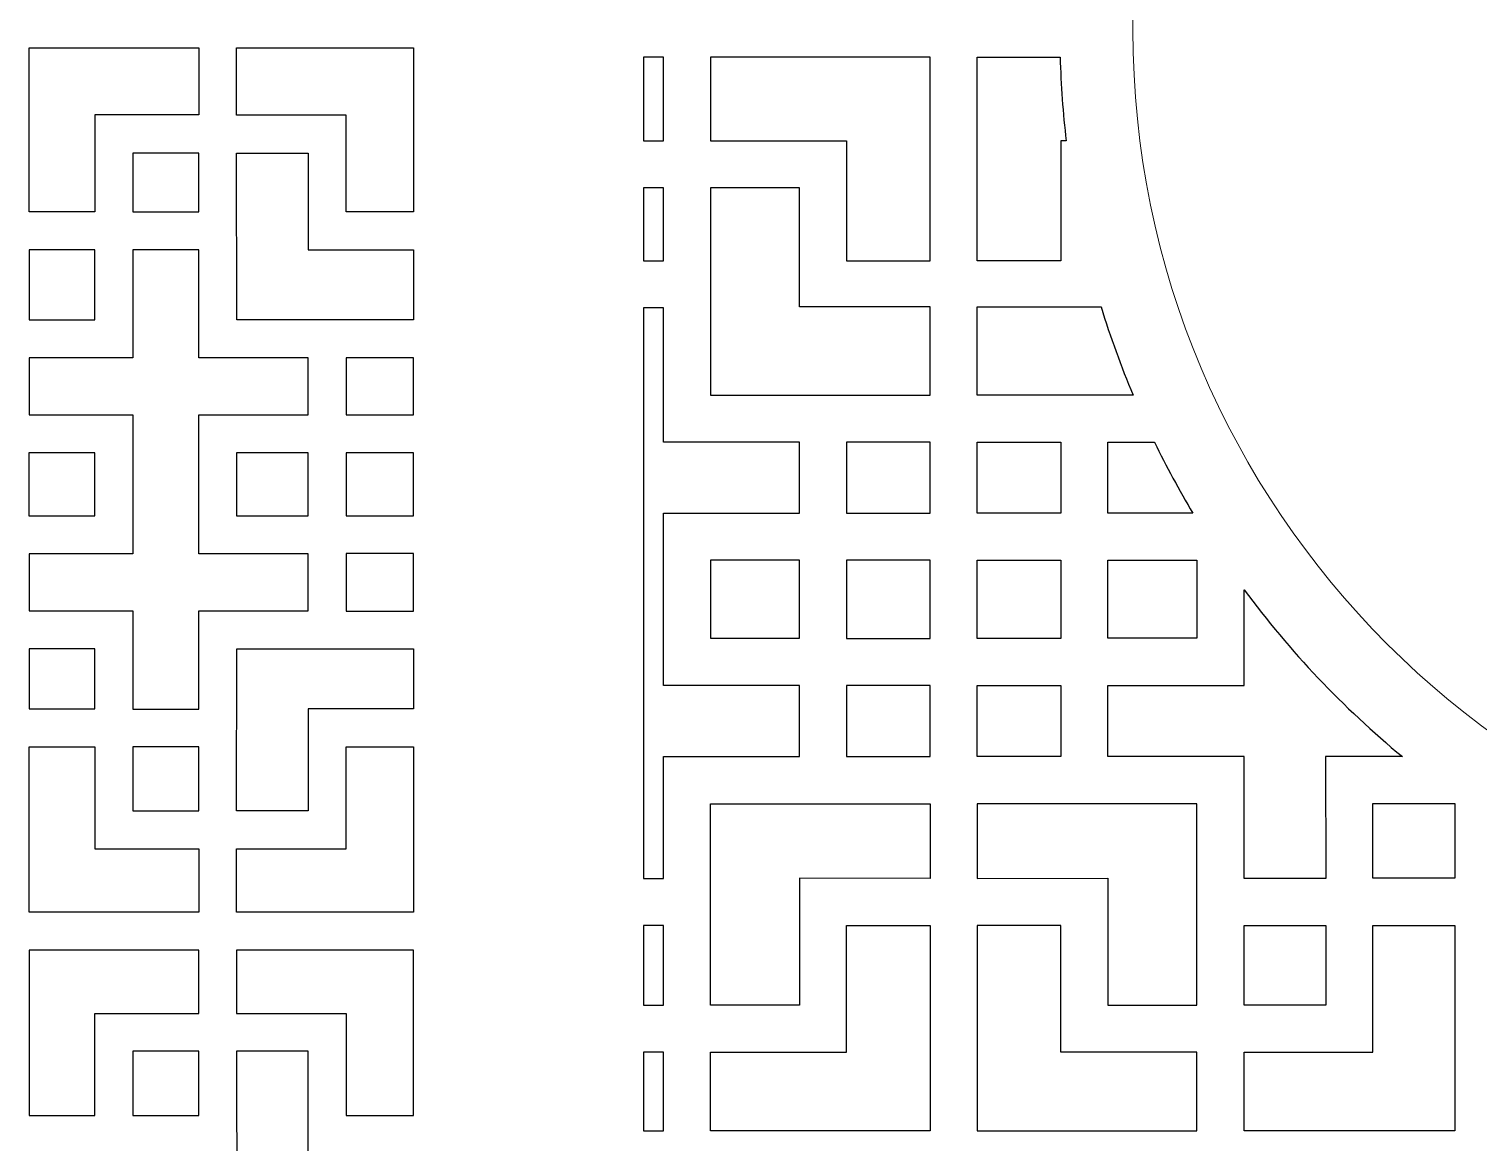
# Model space of a CAD drawing. Header units: centimetres. Extents: x -149 to 149, y -171 to 171.
# Drawn here: x -8.9 to 59.9, y -52.8 to 0 of the extents above; entities that cross this region are included whole.
import ezdxf

# ---------------------------------------------------------------- set-up
doc = ezdxf.new("R2010")
doc.units = ezdxf.units.CM
doc.header["$MEASUREMENT"] = 0
doc.layers.add('layer 1', color=7, linetype='Continuous')

msp = doc.modelspace()

# ---------------------------------------------------------------- linework, layer by layer
at = {"layer": 'layer 1', "color": 142}
for points in [[(-4.0126, -8.64492), (-0.8801, -8.64492), (-0.8801, -5.85492), (-4.0126, -5.85492), (-4.0126, -8.64492)], [(-8.9426, -13.77991), (-5.8126, -13.77991), (-5.8126, -10.44741), (-8.9426, -10.44741), (-8.9426, -13.77991)], [(6.1249, -18.29492), (9.3249, -18.29492), (9.3249, -15.57992), (6.1249, -15.57992), (6.1249, -18.29492)], [(-8.9451, -23.08991), (-5.8126, -23.08991), (-5.8126, -20.09241), (-8.9451, -20.09241), (-8.9451, -23.08991)], [(0.9224, -23.0849), (4.3299, -23.0849), (4.3299, -20.09492), (0.9224, -20.09492), (0.9224, -23.0849)], [(6.1249, -23.0899), (9.3249, -23.0899), (9.3249, -20.09492), (6.1249, -20.09492), (6.1249, -23.0899)], [(6.12651, -27.61214), (9.32439, -27.61214), (9.32439, -24.88578), (6.12651, -24.88578), (6.12651, -27.61214)], [(-8.9426, -32.26492), (-5.8126, -32.26492), (-5.8126, -29.40742), (-8.9426, -29.40742), (-8.9426, -32.26492)], [(-4.0126, -37.11242), (-0.8801, -37.11242), (-0.8801, -34.06492), (-4.0126, -34.06492), (-4.0126, -37.11242)], [(-4.0126, -51.57916), (-0.8801, -51.57916), (-0.8801, -48.53166), (-4.0126, -48.53166), (-4.0126, -51.57916)]]:
    msp.add_lwpolyline(points, close=True, dxfattribs=at)
at = {"layer": 'layer 1', "color": 250, "lineweight": 9}
msp.add_ellipse((84.76632, -0.01514), major_axis=(0, 41.24595), ratio=0.99999976, dxfattribs=at)
at = {"layer": 'layer 1', "color": 142}
for points, knots in [([(-5.8126, -4.02934), (-5.8126, -4.02934), (-0.8801, -4.02934), (-0.8801, -4.02934), (-0.8801, -4.02934), (-0.8801, -4.02934), (-0.8801, -0.85492), (-0.8801, -0.85492), (-0.8801, -0.85492), (-0.8801, -0.85492), (-8.9376, -0.85492), (-8.9376, -0.85492), (-8.9376, -0.85492), (-8.9376, -0.85492), (-8.9376, -8.64492), (-8.9376, -8.64492), (-8.9376, -8.64492), (-8.9376, -8.64492), (-5.8126, -8.64492), (-5.8126, -8.64492), (-5.8126, -8.64492), (-5.8126, -8.64492), (-5.8126, -4.02934), (-5.8126, -4.02934)], [0, 0, 0, 0, 0.14285714, 0.14285714, 0.14285714, 0.14285714, 0.28571429, 0.28571429, 0.28571429, 0.28571429, 0.42857143, 0.42857143, 0.42857143, 0.42857143, 0.57142857, 0.57142857, 0.57142857, 0.57142857, 0.71428571, 0.71428571, 0.71428571, 0.71428571, 1, 1, 1, 1]), ([(6.12741, -4.05492), (6.12741, -4.05492), (6.1274, -8.64492), (6.1274, -8.64492), (6.1274, -8.64492), (6.1274, -8.64492), (9.3249, -8.64492), (9.3249, -8.64492), (9.3249, -8.64492), (9.3249, -8.64492), (9.3249, -0.85492), (9.3249, -0.85492), (9.3249, -0.85492), (9.3249, -0.85492), (0.9199, -0.85492), (0.9199, -0.85492), (0.9199, -0.85492), (0.9199, -0.85492), (0.9199, -4.05492), (0.9199, -4.05492), (0.9199, -4.05492), (0.9199, -4.05492), (6.12741, -4.05492), (6.12741, -4.05492)], [0, 0, 0, 0, 0.14285714, 0.14285714, 0.14285714, 0.14285714, 0.28571429, 0.28571429, 0.28571429, 0.28571429, 0.42857143, 0.42857143, 0.42857143, 0.42857143, 0.57142857, 0.57142857, 0.57142857, 0.57142857, 0.71428571, 0.71428571, 0.71428571, 0.71428571, 1, 1, 1, 1]), ([(20.25454, -1.29068), (20.25454, -1.29068), (21.20626, -1.29072), (21.20626, -1.29072), (21.20626, -1.29072), (21.20626, -1.29072), (21.20626, -5.26623), (21.20626, -5.26623), (21.20626, -5.26623), (21.20626, -5.26623), (20.25454, -5.26623), (20.25454, -5.26623), (20.25454, -5.26623), (20.25454, -5.26623), (20.25454, -1.29068), (20.25454, -1.29068)], [0, 0, 0, 0, 0.2, 0.2, 0.2, 0.2, 0.4, 0.4, 0.4, 0.4, 0.6, 0.6, 0.6, 0.6, 1, 1, 1, 1]), ([(33.88442, -1.29072), (33.88442, -1.29072), (33.88442, -10.96861), (33.88442, -10.96861), (33.88442, -10.96861), (33.88442, -10.96861), (29.91201, -10.96861), (29.91201, -10.96861), (29.91201, -10.96861), (29.91201, -10.96861), (29.91201, -5.26623), (29.91201, -5.26623), (29.91201, -5.26623), (29.91201, -5.26623), (23.44248, -5.26623), (23.44248, -5.26623), (23.44248, -5.26623), (23.44248, -5.26623), (23.44248, -1.29072), (23.44248, -1.29072), (23.44248, -1.29072), (23.44248, -1.29072), (33.88442, -1.29072), (33.88442, -1.29072)], [0, 0, 0, 0, 0.14285714, 0.14285714, 0.14285714, 0.14285714, 0.28571429, 0.28571429, 0.28571429, 0.28571429, 0.42857143, 0.42857143, 0.42857143, 0.42857143, 0.57142857, 0.57142857, 0.57142857, 0.57142857, 0.71428571, 0.71428571, 0.71428571, 0.71428571, 1, 1, 1, 1]), ([(40.05967, -1.29073), (40.05967, -1.29073), (36.1201, -1.29072), (36.1201, -1.29072), (36.1201, -1.29072), (36.1201, -1.29072), (36.1201, -10.96861), (36.1201, -10.96861), (36.1201, -10.96861), (36.1201, -10.96861), (40.0925, -10.96861), (40.0925, -10.96861), (40.0925, -10.96861), (40.0925, -10.96861), (40.0925, -5.26623), (40.0925, -5.26623), (40.0925, -5.26623), (40.0925, -5.26623), (40.34697, -5.26626), (40.34697, -5.26626), (40.34697, -5.26626), (40.19384, -3.9575), (40.09725, -2.63146), (40.05967, -1.29073)], [0, 0, 0, 0, 0.14285714, 0.14285714, 0.14285714, 0.14285714, 0.28571429, 0.28571429, 0.28571429, 0.28571429, 0.42857143, 0.42857143, 0.42857143, 0.42857143, 0.57142857, 0.57142857, 0.57142857, 0.57142857, 0.71428571, 0.71428571, 0.71428571, 0.71428571, 1, 1, 1, 1]), ([(0.93851, -13.77998), (0.93851, -13.77998), (9.3249, -13.77991), (9.3249, -13.77991), (9.3249, -13.77991), (9.3249, -13.77991), (9.3249, -10.44491), (9.3249, -10.44491), (9.3249, -10.44491), (9.3249, -10.44491), (4.3249, -10.44537), (4.3249, -10.44537), (4.3249, -10.44537), (4.3249, -10.44537), (4.3249, -5.85492), (4.3249, -5.85492), (4.3249, -5.85492), (4.3249, -5.85492), (0.9224, -5.85492), (0.9224, -5.85492), (0.9224, -5.85492), (0.9224, -5.85492), (0.93851, -13.77998), (0.93851, -13.77998)], [0, 0, 0, 0, 0.14285714, 0.14285714, 0.14285714, 0.14285714, 0.28571429, 0.28571429, 0.28571429, 0.28571429, 0.42857143, 0.42857143, 0.42857143, 0.42857143, 0.57142857, 0.57142857, 0.57142857, 0.57142857, 0.71428571, 0.71428571, 0.71428571, 0.71428571, 1, 1, 1, 1]), ([(20.25454, -7.50252), (20.25454, -7.50252), (21.20626, -7.50246), (21.20626, -7.50246), (21.20626, -7.50246), (21.20626, -7.50246), (21.20626, -10.96861), (21.20626, -10.96861), (21.20626, -10.96861), (21.20626, -10.96861), (20.25454, -10.96861), (20.25454, -10.96861), (20.25454, -10.96861), (20.25454, -10.96861), (20.25454, -7.50252), (20.25454, -7.50252)], [0, 0, 0, 0, 0.2, 0.2, 0.2, 0.2, 0.4, 0.4, 0.4, 0.4, 0.6, 0.6, 0.6, 0.6, 1, 1, 1, 1]), ([(23.44559, -17.34805), (23.44559, -17.34805), (23.44559, -7.50246), (23.44559, -7.50246), (23.44559, -7.50246), (23.44559, -7.50246), (27.67458, -7.50246), (27.67458, -7.50246), (27.67458, -7.50246), (27.67458, -7.50246), (27.67268, -13.16291), (27.67268, -13.16291), (27.67268, -13.16291), (27.67268, -13.16291), (33.88442, -13.16291), (33.88442, -13.16291), (33.88442, -13.16291), (33.88442, -13.16291), (33.88442, -17.34805), (33.88442, -17.34805), (33.88442, -17.34805), (33.88442, -17.34805), (23.44559, -17.34805), (23.44559, -17.34805)], [0, 0, 0, 0, 0.14285714, 0.14285714, 0.14285714, 0.14285714, 0.28571429, 0.28571429, 0.28571429, 0.28571429, 0.42857143, 0.42857143, 0.42857143, 0.42857143, 0.57142857, 0.57142857, 0.57142857, 0.57142857, 0.71428571, 0.71428571, 0.71428571, 0.71428571, 1, 1, 1, 1]), ([(-0.88011, -18.29492), (-0.88011, -18.29492), (-0.8801, -24.8899), (-0.8801, -24.8899), (-0.8801, -24.8899), (-0.8801, -24.8899), (4.3249, -24.88991), (4.3249, -24.88991), (4.3249, -24.88991), (4.3249, -24.88991), (4.3249, -27.60991), (4.3249, -27.60991), (4.3249, -27.60991), (4.3249, -27.60991), (-0.8801, -27.60991), (-0.8801, -27.60991), (-0.8801, -27.60991), (-0.8801, -27.60991), (-0.8801, -32.26992), (-0.8801, -32.26992), (-0.8801, -32.26992), (-0.8801, -32.26992), (-4.0076, -32.26992), (-4.0076, -32.26992), (-4.0076, -32.26992), (-4.0076, -32.26992), (-4.0076, -27.60743), (-4.0076, -27.60743), (-4.0076, -27.60743), (-4.0076, -27.60743), (-8.9426, -27.60991), (-8.9426, -27.60991), (-8.9426, -27.60991), (-8.9426, -27.60991), (-8.9426, -24.88991), (-8.9426, -24.88991), (-8.9426, -24.88991), (-8.9426, -24.88991), (-4.0076, -24.88991), (-4.0076, -24.88991), (-4.0076, -24.88991), (-4.0076, -24.88991), (-4.0076, -18.29493), (-4.0076, -18.29493), (-4.0076, -18.29493), (-4.0076, -18.29493), (-8.9426, -18.29492), (-8.9426, -18.29492), (-8.9426, -18.29492), (-8.9426, -18.29492), (-8.9426, -15.58241), (-8.9426, -15.58241), (-8.9426, -15.58241), (-8.9426, -15.58241), (-4.0076, -15.58242), (-4.0076, -15.58242), (-4.0076, -15.58242), (-4.0076, -15.58242), (-4.0076, -10.44491), (-4.0076, -10.44491), (-4.0076, -10.44491), (-4.0076, -10.44491), (-0.8801, -10.44491), (-0.8801, -10.44491), (-0.8801, -10.44491), (-0.8801, -10.44491), (-0.8801, -15.58241), (-0.8801, -15.58241), (-0.8801, -15.58241), (-0.8801, -15.58241), (4.3249, -15.58241), (4.3249, -15.58241), (4.3249, -15.58241), (4.3249, -15.58241), (4.3249, -18.29492), (4.3249, -18.29492), (4.3249, -18.29492), (4.3249, -18.29492), (-0.88011, -18.29492), (-0.88011, -18.29492)], [0, 0, 0, 0, 0.04761905, 0.04761905, 0.04761905, 0.04761905, 0.0952381, 0.0952381, 0.0952381, 0.0952381, 0.14285714, 0.14285714, 0.14285714, 0.14285714, 0.19047619, 0.19047619, 0.19047619, 0.19047619, 0.23809524, 0.23809524, 0.23809524, 0.23809524, 0.28571429, 0.28571429, 0.28571429, 0.28571429, 0.33333333, 0.33333333, 0.33333333, 0.33333333, 0.38095238, 0.38095238, 0.38095238, 0.38095238, 0.42857143, 0.42857143, 0.42857143, 0.42857143, 0.47619048, 0.47619048, 0.47619048, 0.47619048, 0.52380952, 0.52380952, 0.52380952, 0.52380952, 0.57142857, 0.57142857, 0.57142857, 0.57142857, 0.61904762, 0.61904762, 0.61904762, 0.61904762, 0.66666667, 0.66666667, 0.66666667, 0.66666667, 0.71428571, 0.71428571, 0.71428571, 0.71428571, 0.76190476, 0.76190476, 0.76190476, 0.76190476, 0.80952381, 0.80952381, 0.80952381, 0.80952381, 0.85714286, 0.85714286, 0.85714286, 0.85714286, 0.9047619, 0.9047619, 0.9047619, 0.9047619, 1, 1, 1, 1]), ([(20.25454, -13.20482), (20.25454, -13.20482), (21.20626, -13.20482), (21.20626, -13.20482), (21.20626, -13.20482), (21.20626, -13.20482), (21.20626, -19.58739), (21.20626, -19.58739), (21.20626, -19.58739), (21.20626, -19.58739), (27.67268, -19.58739), (27.67268, -19.58739), (27.67268, -19.58739), (27.67268, -19.58739), (27.67268, -22.95727), (27.67268, -22.95727), (27.67268, -22.95727), (27.67268, -22.95727), (21.20626, -22.95725), (21.20626, -22.95725), (21.20626, -22.95725), (21.20626, -22.95725), (21.20626, -31.15055), (21.20626, -31.15055), (21.20626, -31.15055), (21.20626, -31.15055), (27.67268, -31.15054), (27.67268, -31.15054), (27.67268, -31.15054), (27.67268, -31.15054), (27.67268, -34.52972), (27.67268, -34.52972), (27.67268, -34.52972), (27.67268, -34.52972), (21.20626, -34.52663), (21.20626, -34.52663), (21.20626, -34.52663), (21.20626, -34.52663), (21.20626, -40.31908), (21.20626, -40.31908), (21.20626, -40.31908), (21.20626, -40.31908), (20.25454, -40.31908), (20.25454, -40.31908), (20.25454, -40.31908), (20.25454, -40.31908), (20.25454, -13.20482), (20.25454, -13.20482)], [0, 0, 0, 0, 0.07692308, 0.07692308, 0.07692308, 0.07692308, 0.15384615, 0.15384615, 0.15384615, 0.15384615, 0.23076923, 0.23076923, 0.23076923, 0.23076923, 0.30769231, 0.30769231, 0.30769231, 0.30769231, 0.38461538, 0.38461538, 0.38461538, 0.38461538, 0.46153846, 0.46153846, 0.46153846, 0.46153846, 0.53846154, 0.53846154, 0.53846154, 0.53846154, 0.61538462, 0.61538462, 0.61538462, 0.61538462, 0.69230769, 0.69230769, 0.69230769, 0.69230769, 0.76923077, 0.76923077, 0.76923077, 0.76923077, 0.84615385, 0.84615385, 0.84615385, 0.84615385, 1, 1, 1, 1]), ([(42.00641, -13.16292), (42.00641, -13.16292), (36.1201, -13.16291), (36.1201, -13.16291), (36.1201, -13.16291), (36.1201, -13.16291), (36.1201, -17.34805), (36.1201, -17.34805), (36.1201, -17.34805), (36.1201, -17.34805), (43.52582, -17.34805), (43.52582, -17.34805), (43.52582, -17.34805), (42.95251, -15.98599), (42.44471, -14.58963), (42.00641, -13.16292)], [0, 0, 0, 0, 0.2, 0.2, 0.2, 0.2, 0.4, 0.4, 0.4, 0.4, 0.6, 0.6, 0.6, 0.6, 1, 1, 1, 1]), ([(29.9089, -19.58429), (29.9089, -19.58429), (33.88442, -19.58429), (33.88442, -19.58429), (33.88442, -19.58429), (33.88442, -19.58429), (33.88442, -22.95727), (33.88442, -22.95727), (33.88442, -22.95727), (33.88442, -22.95727), (29.9089, -22.95727), (29.9089, -22.95727), (29.9089, -22.95727), (29.9089, -22.95727), (29.9089, -19.58429), (29.9089, -19.58429)], [0, 0, 0, 0, 0.2, 0.2, 0.2, 0.2, 0.4, 0.4, 0.4, 0.4, 0.6, 0.6, 0.6, 0.6, 1, 1, 1, 1]), ([(40.09561, -19.58429), (40.09561, -19.58429), (36.1201, -19.58429), (36.1201, -19.58429), (36.1201, -19.58429), (36.1201, -19.58429), (36.1201, -22.95727), (36.1201, -22.95727), (36.1201, -22.95727), (36.1201, -22.95727), (40.09561, -22.95727), (40.09561, -22.95727), (40.09561, -22.95727), (40.09561, -22.95727), (40.09561, -19.58429), (40.09561, -19.58429)], [0, 0, 0, 0, 0.2, 0.2, 0.2, 0.2, 0.4, 0.4, 0.4, 0.4, 0.6, 0.6, 0.6, 0.6, 1, 1, 1, 1]), ([(44.54213, -19.58741), (44.54213, -19.58741), (42.33183, -19.58739), (42.33183, -19.58739), (42.33183, -19.58739), (42.33183, -19.58739), (42.33183, -22.95727), (42.33183, -22.95727), (42.33183, -22.95727), (42.33183, -22.95727), (46.36853, -22.95728), (46.36853, -22.95728), (46.36853, -22.95728), (45.71345, -21.86344), (45.10377, -20.73927), (44.54213, -19.58741)], [0, 0, 0, 0, 0.2, 0.2, 0.2, 0.2, 0.4, 0.4, 0.4, 0.4, 0.6, 0.6, 0.6, 0.6, 1, 1, 1, 1]), ([(23.44559, -25.19349), (23.44559, -25.19349), (27.67889, -25.19349), (27.67889, -25.19349), (27.67889, -25.19349), (27.67889, -25.19349), (27.67889, -28.9081), (27.67889, -28.9081), (27.67889, -28.9081), (27.67889, -28.9081), (23.44559, -28.9081), (23.44559, -28.9081), (23.44559, -28.9081), (23.44559, -28.9081), (23.44559, -25.19349), (23.44559, -25.19349)], [0, 0, 0, 0, 0.2, 0.2, 0.2, 0.2, 0.4, 0.4, 0.4, 0.4, 0.6, 0.6, 0.6, 0.6, 1, 1, 1, 1]), ([(29.9089, -25.19349), (29.9089, -25.19349), (33.88442, -25.19349), (33.88442, -25.19349), (33.88442, -25.19349), (33.88442, -25.19349), (33.88442, -28.91431), (33.88442, -28.91431), (33.88442, -28.91431), (33.88442, -28.91431), (29.9089, -28.91431), (29.9089, -28.91431), (29.9089, -28.91431), (29.9089, -28.91431), (29.9089, -25.19349), (29.9089, -25.19349)], [0, 0, 0, 0, 0.2, 0.2, 0.2, 0.2, 0.4, 0.4, 0.4, 0.4, 0.6, 0.6, 0.6, 0.6, 1, 1, 1, 1]), ([(40.09561, -25.19349), (40.09561, -25.19349), (36.1201, -25.19349), (36.1201, -25.19349), (36.1201, -25.19349), (36.1201, -25.19349), (36.1201, -28.91431), (36.1201, -28.91431), (36.1201, -28.91431), (36.1201, -28.91431), (40.09561, -28.91431), (40.09561, -28.91431), (40.09561, -28.91431), (40.09561, -28.91431), (40.09561, -25.19349), (40.09561, -25.19349)], [0, 0, 0, 0, 0.2, 0.2, 0.2, 0.2, 0.4, 0.4, 0.4, 0.4, 0.6, 0.6, 0.6, 0.6, 1, 1, 1, 1]), ([(46.55892, -25.19349), (46.55892, -25.19349), (42.32562, -25.19349), (42.32562, -25.19349), (42.32562, -25.19349), (42.32562, -25.19349), (42.32562, -28.9081), (42.32562, -28.9081), (42.32562, -28.9081), (42.32562, -28.9081), (46.55892, -28.9081), (46.55892, -28.9081), (46.55892, -28.9081), (46.55892, -28.9081), (46.55892, -25.19349), (46.55892, -25.19349)], [0, 0, 0, 0, 0.2, 0.2, 0.2, 0.2, 0.4, 0.4, 0.4, 0.4, 0.6, 0.6, 0.6, 0.6, 1, 1, 1, 1]), ([(48.79822, -26.59802), (48.79822, -26.59802), (48.79825, -31.15055), (48.79825, -31.15055), (48.79825, -31.15055), (48.79825, -31.15055), (42.33183, -31.15054), (42.33183, -31.15054), (42.33183, -31.15054), (42.33183, -31.15054), (42.33183, -34.52972), (42.33183, -34.52972), (42.33183, -34.52972), (42.33183, -34.52972), (48.79825, -34.52663), (48.79825, -34.52663), (48.79825, -34.52663), (48.79825, -34.52663), (48.79825, -40.31908), (48.79825, -40.31908), (48.79825, -40.31908), (48.79825, -40.31908), (52.6837, -40.31908), (52.6837, -40.31908), (52.6837, -40.31908), (52.6837, -40.31908), (52.6682, -34.52972), (52.6682, -34.52972), (52.6682, -34.52972), (52.6682, -34.52972), (56.32433, -34.52971), (56.32433, -34.52971), (56.32433, -34.52971), (53.50512, -32.2037), (50.97563, -29.53899), (48.79822, -26.59802)], [0, 0, 0, 0, 0.1, 0.1, 0.1, 0.1, 0.2, 0.2, 0.2, 0.2, 0.3, 0.3, 0.3, 0.3, 0.4, 0.4, 0.4, 0.4, 0.5, 0.5, 0.5, 0.5, 0.6, 0.6, 0.6, 0.6, 0.7, 0.7, 0.7, 0.7, 0.8, 0.8, 0.8, 0.8, 1, 1, 1, 1]), ([(4.3249, -32.26492), (4.3249, -32.26492), (9.3249, -32.26614), (9.3249, -32.26614), (9.3249, -32.26614), (9.3249, -32.26614), (9.3249, -29.40992), (9.3249, -29.40992), (9.3249, -29.40992), (9.3249, -29.40992), (0.9278, -29.40992), (0.9278, -29.40992), (0.9278, -29.40992), (0.9278, -29.40992), (0.9224, -37.11242), (0.9224, -37.11242), (0.9224, -37.11242), (0.9224, -37.11242), (4.3249, -37.11242), (4.3249, -37.11242), (4.3249, -37.11242), (4.3249, -37.11242), (4.3249, -32.26492), (4.3249, -32.26492)], [0, 0, 0, 0, 0.14285714, 0.14285714, 0.14285714, 0.14285714, 0.28571429, 0.28571429, 0.28571429, 0.28571429, 0.42857143, 0.42857143, 0.42857143, 0.42857143, 0.57142857, 0.57142857, 0.57142857, 0.57142857, 0.71428571, 0.71428571, 0.71428571, 0.71428571, 1, 1, 1, 1]), ([(29.9089, -31.14744), (29.9089, -31.14744), (33.88442, -31.14744), (33.88442, -31.14744), (33.88442, -31.14744), (33.88442, -31.14744), (33.88442, -34.52972), (33.88442, -34.52972), (33.88442, -34.52972), (33.88442, -34.52972), (29.9089, -34.52972), (29.9089, -34.52972), (29.9089, -34.52972), (29.9089, -34.52972), (29.9089, -31.14744), (29.9089, -31.14744)], [0, 0, 0, 0, 0.2, 0.2, 0.2, 0.2, 0.4, 0.4, 0.4, 0.4, 0.6, 0.6, 0.6, 0.6, 1, 1, 1, 1]), ([(40.09561, -31.14744), (40.09561, -31.14744), (36.1201, -31.14744), (36.1201, -31.14744), (36.1201, -31.14744), (36.1201, -31.14744), (36.1201, -34.52972), (36.1201, -34.52972), (36.1201, -34.52972), (36.1201, -34.52972), (40.09561, -34.52972), (40.09561, -34.52972), (40.09561, -34.52972), (40.09561, -34.52972), (40.09561, -31.14744), (40.09561, -31.14744)], [0, 0, 0, 0, 0.2, 0.2, 0.2, 0.2, 0.4, 0.4, 0.4, 0.4, 0.6, 0.6, 0.6, 0.6, 1, 1, 1, 1]), ([(-5.8126, -38.91242), (-5.8126, -38.91242), (-5.8126, -34.06742), (-5.8126, -34.06742), (-5.8126, -34.06742), (-5.8126, -34.06742), (-8.9426, -34.06742), (-8.9426, -34.06742), (-8.9426, -34.06742), (-8.9426, -34.06742), (-8.9426, -41.92242), (-8.9426, -41.92242), (-8.9426, -41.92242), (-8.9426, -41.92242), (-0.8801, -41.92242), (-0.8801, -41.92242), (-0.8801, -41.92242), (-0.8801, -41.92242), (-0.8801, -38.91242), (-0.8801, -38.91242), (-0.8801, -38.91242), (-0.8801, -38.91242), (-5.8126, -38.91242), (-5.8126, -38.91242)], [0, 0, 0, 0, 0.14285714, 0.14285714, 0.14285714, 0.14285714, 0.28571429, 0.28571429, 0.28571429, 0.28571429, 0.42857143, 0.42857143, 0.42857143, 0.42857143, 0.57142857, 0.57142857, 0.57142857, 0.57142857, 0.71428571, 0.71428571, 0.71428571, 0.71428571, 1, 1, 1, 1]), ([(9.3249, -34.06742), (9.3249, -34.06742), (6.1249, -34.06742), (6.1249, -34.06742), (6.1249, -34.06742), (6.1249, -34.06742), (6.12739, -38.91242), (6.12739, -38.91242), (6.12739, -38.91242), (6.12739, -38.91242), (0.9224, -38.91242), (0.9224, -38.91242), (0.9224, -38.91242), (0.9224, -38.91242), (0.9224, -41.92242), (0.9224, -41.92242), (0.9224, -41.92242), (0.9224, -41.92242), (9.3249, -41.92242), (9.3249, -41.92242), (9.3249, -41.92242), (9.3249, -41.92242), (9.3249, -34.06742), (9.3249, -34.06742)], [0, 0, 0, 0, 0.14285714, 0.14285714, 0.14285714, 0.14285714, 0.28571429, 0.28571429, 0.28571429, 0.28571429, 0.42857143, 0.42857143, 0.42857143, 0.42857143, 0.57142857, 0.57142857, 0.57142857, 0.57142857, 0.71428571, 0.71428571, 0.71428571, 0.71428571, 1, 1, 1, 1]), ([(27.67268, -40.31286), (27.67268, -40.31286), (33.88442, -40.31908), (33.88442, -40.31908), (33.88442, -40.31908), (33.88442, -40.31908), (33.88442, -36.76596), (33.88442, -36.76596), (33.88442, -36.76596), (33.88442, -36.76596), (23.44559, -36.76596), (23.44559, -36.76596), (23.44559, -36.76596), (23.44559, -36.76596), (23.44559, -46.33514), (23.44559, -46.33514), (23.44559, -46.33514), (23.44559, -46.33514), (27.67268, -46.33514), (27.67268, -46.33514), (27.67268, -46.33514), (27.67268, -46.33514), (27.67268, -40.31286), (27.67268, -40.31286)], [0, 0, 0, 0, 0.14285714, 0.14285714, 0.14285714, 0.14285714, 0.28571429, 0.28571429, 0.28571429, 0.28571429, 0.42857143, 0.42857143, 0.42857143, 0.42857143, 0.57142857, 0.57142857, 0.57142857, 0.57142857, 0.71428571, 0.71428571, 0.71428571, 0.71428571, 1, 1, 1, 1]), ([(42.33183, -40.31286), (42.33183, -40.31286), (36.1201, -40.31908), (36.1201, -40.31908), (36.1201, -40.31908), (36.1201, -40.31908), (36.1201, -36.76596), (36.1201, -36.76596), (36.1201, -36.76596), (36.1201, -36.76596), (46.55892, -36.76596), (46.55892, -36.76596), (46.55892, -36.76596), (46.55892, -36.76596), (46.55892, -46.33514), (46.55892, -46.33514), (46.55892, -46.33514), (46.55892, -46.33514), (42.33183, -46.33514), (42.33183, -46.33514), (42.33183, -46.33514), (42.33183, -46.33514), (42.33183, -40.31286), (42.33183, -40.31286)], [0, 0, 0, 0, 0.14285714, 0.14285714, 0.14285714, 0.14285714, 0.28571429, 0.28571429, 0.28571429, 0.28571429, 0.42857143, 0.42857143, 0.42857143, 0.42857143, 0.57142857, 0.57142857, 0.57142857, 0.57142857, 0.71428571, 0.71428571, 0.71428571, 0.71428571, 1, 1, 1, 1]), ([(58.81468, -36.76286), (58.81468, -36.76286), (54.92303, -36.76286), (54.92303, -36.76286), (54.92303, -36.76286), (54.92303, -36.76286), (54.92303, -40.31286), (54.92303, -40.31286), (54.92303, -40.31286), (54.92303, -40.31286), (58.81468, -40.31286), (58.81468, -40.31286), (58.81468, -40.31286), (58.81468, -40.31286), (58.81468, -36.76286), (58.81468, -36.76286)], [0, 0, 0, 0, 0.2, 0.2, 0.2, 0.2, 0.4, 0.4, 0.4, 0.4, 0.6, 0.6, 0.6, 0.6, 1, 1, 1, 1]), ([(20.25454, -42.54905), (20.25454, -42.54905), (21.20626, -42.54909), (21.20626, -42.54909), (21.20626, -42.54909), (21.20626, -42.54909), (21.20626, -46.33514), (21.20626, -46.33514), (21.20626, -46.33514), (21.20626, -46.33514), (20.25454, -46.33514), (20.25454, -46.33514), (20.25454, -46.33514), (20.25454, -46.33514), (20.25454, -42.54905), (20.25454, -42.54905)], [0, 0, 0, 0, 0.2, 0.2, 0.2, 0.2, 0.4, 0.4, 0.4, 0.4, 0.6, 0.6, 0.6, 0.6, 1, 1, 1, 1]), ([(33.88442, -52.31084), (33.88442, -52.31084), (33.88442, -42.5522), (33.88442, -42.5522), (33.88442, -42.5522), (33.88442, -42.5522), (29.9089, -42.5522), (29.9089, -42.5522), (29.9089, -42.5522), (29.9089, -42.5522), (29.91201, -48.57137), (29.91201, -48.57137), (29.91201, -48.57137), (29.91201, -48.57137), (23.44559, -48.57137), (23.44559, -48.57137), (23.44559, -48.57137), (23.44559, -48.57137), (23.44559, -52.31084), (23.44559, -52.31084), (23.44559, -52.31084), (23.44559, -52.31084), (33.88442, -52.31084), (33.88442, -52.31084)], [0, 0, 0, 0, 0.14285714, 0.14285714, 0.14285714, 0.14285714, 0.28571429, 0.28571429, 0.28571429, 0.28571429, 0.42857143, 0.42857143, 0.42857143, 0.42857143, 0.57142857, 0.57142857, 0.57142857, 0.57142857, 0.71428571, 0.71428571, 0.71428571, 0.71428571, 1, 1, 1, 1]), ([(36.1201, -52.31084), (36.1201, -52.31084), (36.1201, -42.5522), (36.1201, -42.5522), (36.1201, -42.5522), (36.1201, -42.5522), (40.09561, -42.5522), (40.09561, -42.5522), (40.09561, -42.5522), (40.09561, -42.5522), (40.0925, -48.57137), (40.0925, -48.57137), (40.0925, -48.57137), (40.0925, -48.57137), (46.55892, -48.57137), (46.55892, -48.57137), (46.55892, -48.57137), (46.55892, -48.57137), (46.55892, -52.31084), (46.55892, -52.31084), (46.55892, -52.31084), (46.55892, -52.31084), (36.1201, -52.31084), (36.1201, -52.31084)], [0, 0, 0, 0, 0.14285714, 0.14285714, 0.14285714, 0.14285714, 0.28571429, 0.28571429, 0.28571429, 0.28571429, 0.42857143, 0.42857143, 0.42857143, 0.42857143, 0.57142857, 0.57142857, 0.57142857, 0.57142857, 0.71428571, 0.71428571, 0.71428571, 0.71428571, 1, 1, 1, 1]), ([(52.68991, -42.54909), (52.68991, -42.54909), (48.79825, -42.54909), (48.79825, -42.54909), (48.79825, -42.54909), (48.79825, -42.54909), (48.79825, -46.33514), (48.79825, -46.33514), (48.79825, -46.33514), (48.79825, -46.33514), (52.68991, -46.33514), (52.68991, -46.33514), (52.68991, -46.33514), (52.68991, -46.33514), (52.68991, -42.54909), (52.68991, -42.54909)], [0, 0, 0, 0, 0.2, 0.2, 0.2, 0.2, 0.4, 0.4, 0.4, 0.4, 0.6, 0.6, 0.6, 0.6, 1, 1, 1, 1]), ([(58.81468, -52.31084), (58.81468, -52.31084), (58.81468, -42.5522), (58.81468, -42.5522), (58.81468, -42.5522), (58.81468, -42.5522), (54.92302, -42.5522), (54.92302, -42.5522), (54.92302, -42.5522), (54.92302, -42.5522), (54.92613, -48.57137), (54.92613, -48.57137), (54.92613, -48.57137), (54.92613, -48.57137), (48.79825, -48.57137), (48.79825, -48.57137), (48.79825, -48.57137), (48.79825, -48.57137), (48.79825, -52.31084), (48.79825, -52.31084), (48.79825, -52.31084), (48.79825, -52.31084), (58.81468, -52.31084), (58.81468, -52.31084)], [0, 0, 0, 0, 0.14285714, 0.14285714, 0.14285714, 0.14285714, 0.28571429, 0.28571429, 0.28571429, 0.28571429, 0.42857143, 0.42857143, 0.42857143, 0.42857143, 0.57142857, 0.57142857, 0.57142857, 0.57142857, 0.71428571, 0.71428571, 0.71428571, 0.71428571, 1, 1, 1, 1]), ([(-5.8126, -46.73166), (-5.8126, -46.73166), (-5.8126, -51.57666), (-5.8126, -51.57666), (-5.8126, -51.57666), (-5.8126, -51.57666), (-8.9426, -51.57666), (-8.9426, -51.57666), (-8.9426, -51.57666), (-8.9426, -51.57666), (-8.9426, -43.72166), (-8.9426, -43.72166), (-8.9426, -43.72166), (-8.9426, -43.72166), (-0.8801, -43.72166), (-0.8801, -43.72166), (-0.8801, -43.72166), (-0.8801, -43.72166), (-0.8801, -46.73166), (-0.8801, -46.73166), (-0.8801, -46.73166), (-0.8801, -46.73166), (-5.8126, -46.73166), (-5.8126, -46.73166)], [0, 0, 0, 0, 0.14285714, 0.14285714, 0.14285714, 0.14285714, 0.28571429, 0.28571429, 0.28571429, 0.28571429, 0.42857143, 0.42857143, 0.42857143, 0.42857143, 0.57142857, 0.57142857, 0.57142857, 0.57142857, 0.71428571, 0.71428571, 0.71428571, 0.71428571, 1, 1, 1, 1]), ([(9.3249, -51.57666), (9.3249, -51.57666), (6.1249, -51.57666), (6.1249, -51.57666), (6.1249, -51.57666), (6.1249, -51.57666), (6.12739, -46.73166), (6.12739, -46.73166), (6.12739, -46.73166), (6.12739, -46.73166), (0.9224, -46.73166), (0.9224, -46.73166), (0.9224, -46.73166), (0.9224, -46.73166), (0.9224, -43.72166), (0.9224, -43.72166), (0.9224, -43.72166), (0.9224, -43.72166), (9.3249, -43.72166), (9.3249, -43.72166), (9.3249, -43.72166), (9.3249, -43.72166), (9.3249, -51.57666), (9.3249, -51.57666)], [0, 0, 0, 0, 0.14285714, 0.14285714, 0.14285714, 0.14285714, 0.28571429, 0.28571429, 0.28571429, 0.28571429, 0.42857143, 0.42857143, 0.42857143, 0.42857143, 0.57142857, 0.57142857, 0.57142857, 0.57142857, 0.71428571, 0.71428571, 0.71428571, 0.71428571, 1, 1, 1, 1]), ([(4.3249, -53.37916), (4.3249, -53.37916), (9.3249, -53.37794), (9.3249, -53.37794), (9.3249, -53.37794), (9.3249, -53.37794), (9.3249, -56.23416), (9.3249, -56.23416), (9.3249, -56.23416), (9.3249, -56.23416), (0.9278, -56.23416), (0.9278, -56.23416), (0.9278, -56.23416), (0.9278, -56.23416), (0.9224, -48.53166), (0.9224, -48.53166), (0.9224, -48.53166), (0.9224, -48.53166), (4.3249, -48.53166), (4.3249, -48.53166), (4.3249, -48.53166), (4.3249, -48.53166), (4.3249, -53.37916), (4.3249, -53.37916)], [0, 0, 0, 0, 0.14285714, 0.14285714, 0.14285714, 0.14285714, 0.28571429, 0.28571429, 0.28571429, 0.28571429, 0.42857143, 0.42857143, 0.42857143, 0.42857143, 0.57142857, 0.57142857, 0.57142857, 0.57142857, 0.71428571, 0.71428571, 0.71428571, 0.71428571, 1, 1, 1, 1]), ([(20.25454, -48.57137), (20.25454, -48.57137), (21.20626, -48.57137), (21.20626, -48.57137), (21.20626, -48.57137), (21.20626, -48.57137), (21.20626, -52.31084), (21.20626, -52.31084), (21.20626, -52.31084), (21.20626, -52.31084), (20.25454, -52.31084), (20.25454, -52.31084), (20.25454, -52.31084), (20.25454, -52.31084), (20.25454, -48.57137), (20.25454, -48.57137)], [0, 0, 0, 0, 0.2, 0.2, 0.2, 0.2, 0.4, 0.4, 0.4, 0.4, 0.6, 0.6, 0.6, 0.6, 1, 1, 1, 1])]:
    msp.add_open_spline(points, degree=3, knots=knots, dxfattribs=at)
at = {"layer": 'layer 1', "color": 250, "lineweight": 9}
for points, knots in [([(20.25454, -1.29068), (20.25454, -1.29068), (21.20626, -1.29072), (21.20626, -1.29072), (21.20626, -1.29072), (21.20626, -1.29072), (21.20626, -5.26623), (21.20626, -5.26623), (21.20626, -5.26623), (21.20626, -5.26623), (20.25454, -5.26623), (20.25454, -5.26623), (20.25454, -5.26623), (20.25454, -5.26623), (20.25454, -1.29068), (20.25454, -1.29068)], [0, 0, 0, 0, 0.2, 0.2, 0.2, 0.2, 0.4, 0.4, 0.4, 0.4, 0.6, 0.6, 0.6, 0.6, 1, 1, 1, 1]), ([(33.88442, -1.29072), (33.88442, -1.29072), (33.88442, -10.96861), (33.88442, -10.96861), (33.88442, -10.96861), (33.88442, -10.96861), (29.91201, -10.96861), (29.91201, -10.96861), (29.91201, -10.96861), (29.91201, -10.96861), (29.91201, -5.26623), (29.91201, -5.26623), (29.91201, -5.26623), (29.91201, -5.26623), (23.44248, -5.26623), (23.44248, -5.26623), (23.44248, -5.26623), (23.44248, -5.26623), (23.44248, -1.29072), (23.44248, -1.29072), (23.44248, -1.29072), (23.44248, -1.29072), (33.88442, -1.29072), (33.88442, -1.29072)], [0, 0, 0, 0, 0.14285714, 0.14285714, 0.14285714, 0.14285714, 0.28571429, 0.28571429, 0.28571429, 0.28571429, 0.42857143, 0.42857143, 0.42857143, 0.42857143, 0.57142857, 0.57142857, 0.57142857, 0.57142857, 0.71428571, 0.71428571, 0.71428571, 0.71428571, 1, 1, 1, 1]), ([(40.05967, -1.29073), (40.05967, -1.29073), (36.1201, -1.29072), (36.1201, -1.29072), (36.1201, -1.29072), (36.1201, -1.29072), (36.1201, -10.96861), (36.1201, -10.96861), (36.1201, -10.96861), (36.1201, -10.96861), (40.0925, -10.96861), (40.0925, -10.96861), (40.0925, -10.96861), (40.0925, -10.96861), (40.0925, -5.26623), (40.0925, -5.26623), (40.0925, -5.26623), (40.0925, -5.26623), (40.34697, -5.26626), (40.34697, -5.26626), (40.34697, -5.26626), (40.19384, -3.9575), (40.09725, -2.63146), (40.05967, -1.29073)], [0, 0, 0, 0, 0.14285714, 0.14285714, 0.14285714, 0.14285714, 0.28571429, 0.28571429, 0.28571429, 0.28571429, 0.42857143, 0.42857143, 0.42857143, 0.42857143, 0.57142857, 0.57142857, 0.57142857, 0.57142857, 0.71428571, 0.71428571, 0.71428571, 0.71428571, 1, 1, 1, 1]), ([(20.25454, -7.50252), (20.25454, -7.50252), (21.20626, -7.50246), (21.20626, -7.50246), (21.20626, -7.50246), (21.20626, -7.50246), (21.20626, -10.96861), (21.20626, -10.96861), (21.20626, -10.96861), (21.20626, -10.96861), (20.25454, -10.96861), (20.25454, -10.96861), (20.25454, -10.96861), (20.25454, -10.96861), (20.25454, -7.50252), (20.25454, -7.50252)], [0, 0, 0, 0, 0.2, 0.2, 0.2, 0.2, 0.4, 0.4, 0.4, 0.4, 0.6, 0.6, 0.6, 0.6, 1, 1, 1, 1]), ([(23.44559, -17.34805), (23.44559, -17.34805), (23.44559, -7.50246), (23.44559, -7.50246), (23.44559, -7.50246), (23.44559, -7.50246), (27.67458, -7.50246), (27.67458, -7.50246), (27.67458, -7.50246), (27.67458, -7.50246), (27.67268, -13.16291), (27.67268, -13.16291), (27.67268, -13.16291), (27.67268, -13.16291), (33.88442, -13.16291), (33.88442, -13.16291), (33.88442, -13.16291), (33.88442, -13.16291), (33.88442, -17.34805), (33.88442, -17.34805), (33.88442, -17.34805), (33.88442, -17.34805), (23.44559, -17.34805), (23.44559, -17.34805)], [0, 0, 0, 0, 0.14285714, 0.14285714, 0.14285714, 0.14285714, 0.28571429, 0.28571429, 0.28571429, 0.28571429, 0.42857143, 0.42857143, 0.42857143, 0.42857143, 0.57142857, 0.57142857, 0.57142857, 0.57142857, 0.71428571, 0.71428571, 0.71428571, 0.71428571, 1, 1, 1, 1]), ([(20.25454, -13.20482), (20.25454, -13.20482), (21.20626, -13.20482), (21.20626, -13.20482), (21.20626, -13.20482), (21.20626, -13.20482), (21.20626, -19.58739), (21.20626, -19.58739), (21.20626, -19.58739), (21.20626, -19.58739), (27.67268, -19.58739), (27.67268, -19.58739), (27.67268, -19.58739), (27.67268, -19.58739), (27.67268, -22.95727), (27.67268, -22.95727), (27.67268, -22.95727), (27.67268, -22.95727), (21.20626, -22.95725), (21.20626, -22.95725), (21.20626, -22.95725), (21.20626, -22.95725), (21.20626, -31.15055), (21.20626, -31.15055), (21.20626, -31.15055), (21.20626, -31.15055), (27.67268, -31.15054), (27.67268, -31.15054), (27.67268, -31.15054), (27.67268, -31.15054), (27.67268, -34.52972), (27.67268, -34.52972), (27.67268, -34.52972), (27.67268, -34.52972), (21.20626, -34.52663), (21.20626, -34.52663), (21.20626, -34.52663), (21.20626, -34.52663), (21.20626, -40.31908), (21.20626, -40.31908), (21.20626, -40.31908), (21.20626, -40.31908), (20.25454, -40.31908), (20.25454, -40.31908), (20.25454, -40.31908), (20.25454, -40.31908), (20.25454, -13.20482), (20.25454, -13.20482)], [0, 0, 0, 0, 0.07692308, 0.07692308, 0.07692308, 0.07692308, 0.15384615, 0.15384615, 0.15384615, 0.15384615, 0.23076923, 0.23076923, 0.23076923, 0.23076923, 0.30769231, 0.30769231, 0.30769231, 0.30769231, 0.38461538, 0.38461538, 0.38461538, 0.38461538, 0.46153846, 0.46153846, 0.46153846, 0.46153846, 0.53846154, 0.53846154, 0.53846154, 0.53846154, 0.61538462, 0.61538462, 0.61538462, 0.61538462, 0.69230769, 0.69230769, 0.69230769, 0.69230769, 0.76923077, 0.76923077, 0.76923077, 0.76923077, 0.84615385, 0.84615385, 0.84615385, 0.84615385, 1, 1, 1, 1]), ([(42.00641, -13.16292), (42.00641, -13.16292), (36.1201, -13.16291), (36.1201, -13.16291), (36.1201, -13.16291), (36.1201, -13.16291), (36.1201, -17.34805), (36.1201, -17.34805), (36.1201, -17.34805), (36.1201, -17.34805), (43.52582, -17.34805), (43.52582, -17.34805), (43.52582, -17.34805), (42.95251, -15.98599), (42.44471, -14.58963), (42.00641, -13.16292)], [0, 0, 0, 0, 0.2, 0.2, 0.2, 0.2, 0.4, 0.4, 0.4, 0.4, 0.6, 0.6, 0.6, 0.6, 1, 1, 1, 1]), ([(29.9089, -19.58429), (29.9089, -19.58429), (33.88442, -19.58429), (33.88442, -19.58429), (33.88442, -19.58429), (33.88442, -19.58429), (33.88442, -22.95727), (33.88442, -22.95727), (33.88442, -22.95727), (33.88442, -22.95727), (29.9089, -22.95727), (29.9089, -22.95727), (29.9089, -22.95727), (29.9089, -22.95727), (29.9089, -19.58429), (29.9089, -19.58429)], [0, 0, 0, 0, 0.2, 0.2, 0.2, 0.2, 0.4, 0.4, 0.4, 0.4, 0.6, 0.6, 0.6, 0.6, 1, 1, 1, 1]), ([(40.09561, -19.58429), (40.09561, -19.58429), (36.1201, -19.58429), (36.1201, -19.58429), (36.1201, -19.58429), (36.1201, -19.58429), (36.1201, -22.95727), (36.1201, -22.95727), (36.1201, -22.95727), (36.1201, -22.95727), (40.09561, -22.95727), (40.09561, -22.95727), (40.09561, -22.95727), (40.09561, -22.95727), (40.09561, -19.58429), (40.09561, -19.58429)], [0, 0, 0, 0, 0.2, 0.2, 0.2, 0.2, 0.4, 0.4, 0.4, 0.4, 0.6, 0.6, 0.6, 0.6, 1, 1, 1, 1]), ([(44.54213, -19.58741), (44.54213, -19.58741), (42.33183, -19.58739), (42.33183, -19.58739), (42.33183, -19.58739), (42.33183, -19.58739), (42.33183, -22.95727), (42.33183, -22.95727), (42.33183, -22.95727), (42.33183, -22.95727), (46.36853, -22.95728), (46.36853, -22.95728), (46.36853, -22.95728), (45.71345, -21.86344), (45.10377, -20.73927), (44.54213, -19.58741)], [0, 0, 0, 0, 0.2, 0.2, 0.2, 0.2, 0.4, 0.4, 0.4, 0.4, 0.6, 0.6, 0.6, 0.6, 1, 1, 1, 1]), ([(23.44559, -25.19349), (23.44559, -25.19349), (27.67889, -25.19349), (27.67889, -25.19349), (27.67889, -25.19349), (27.67889, -25.19349), (27.67889, -28.9081), (27.67889, -28.9081), (27.67889, -28.9081), (27.67889, -28.9081), (23.44559, -28.9081), (23.44559, -28.9081), (23.44559, -28.9081), (23.44559, -28.9081), (23.44559, -25.19349), (23.44559, -25.19349)], [0, 0, 0, 0, 0.2, 0.2, 0.2, 0.2, 0.4, 0.4, 0.4, 0.4, 0.6, 0.6, 0.6, 0.6, 1, 1, 1, 1]), ([(29.9089, -25.19349), (29.9089, -25.19349), (33.88442, -25.19349), (33.88442, -25.19349), (33.88442, -25.19349), (33.88442, -25.19349), (33.88442, -28.91431), (33.88442, -28.91431), (33.88442, -28.91431), (33.88442, -28.91431), (29.9089, -28.91431), (29.9089, -28.91431), (29.9089, -28.91431), (29.9089, -28.91431), (29.9089, -25.19349), (29.9089, -25.19349)], [0, 0, 0, 0, 0.2, 0.2, 0.2, 0.2, 0.4, 0.4, 0.4, 0.4, 0.6, 0.6, 0.6, 0.6, 1, 1, 1, 1]), ([(40.09561, -25.19349), (40.09561, -25.19349), (36.1201, -25.19349), (36.1201, -25.19349), (36.1201, -25.19349), (36.1201, -25.19349), (36.1201, -28.91431), (36.1201, -28.91431), (36.1201, -28.91431), (36.1201, -28.91431), (40.09561, -28.91431), (40.09561, -28.91431), (40.09561, -28.91431), (40.09561, -28.91431), (40.09561, -25.19349), (40.09561, -25.19349)], [0, 0, 0, 0, 0.2, 0.2, 0.2, 0.2, 0.4, 0.4, 0.4, 0.4, 0.6, 0.6, 0.6, 0.6, 1, 1, 1, 1]), ([(46.55892, -25.19349), (46.55892, -25.19349), (42.32562, -25.19349), (42.32562, -25.19349), (42.32562, -25.19349), (42.32562, -25.19349), (42.32562, -28.9081), (42.32562, -28.9081), (42.32562, -28.9081), (42.32562, -28.9081), (46.55892, -28.9081), (46.55892, -28.9081), (46.55892, -28.9081), (46.55892, -28.9081), (46.55892, -25.19349), (46.55892, -25.19349)], [0, 0, 0, 0, 0.2, 0.2, 0.2, 0.2, 0.4, 0.4, 0.4, 0.4, 0.6, 0.6, 0.6, 0.6, 1, 1, 1, 1]), ([(48.79822, -26.59802), (48.79822, -26.59802), (48.79825, -31.15055), (48.79825, -31.15055), (48.79825, -31.15055), (48.79825, -31.15055), (42.33183, -31.15054), (42.33183, -31.15054), (42.33183, -31.15054), (42.33183, -31.15054), (42.33183, -34.52972), (42.33183, -34.52972), (42.33183, -34.52972), (42.33183, -34.52972), (48.79825, -34.52663), (48.79825, -34.52663), (48.79825, -34.52663), (48.79825, -34.52663), (48.79825, -40.31908), (48.79825, -40.31908), (48.79825, -40.31908), (48.79825, -40.31908), (52.6837, -40.31908), (52.6837, -40.31908), (52.6837, -40.31908), (52.6837, -40.31908), (52.6682, -34.52972), (52.6682, -34.52972), (52.6682, -34.52972), (52.6682, -34.52972), (56.32433, -34.52971), (56.32433, -34.52971), (56.32433, -34.52971), (53.50512, -32.2037), (50.97563, -29.53899), (48.79822, -26.59802)], [0, 0, 0, 0, 0.1, 0.1, 0.1, 0.1, 0.2, 0.2, 0.2, 0.2, 0.3, 0.3, 0.3, 0.3, 0.4, 0.4, 0.4, 0.4, 0.5, 0.5, 0.5, 0.5, 0.6, 0.6, 0.6, 0.6, 0.7, 0.7, 0.7, 0.7, 0.8, 0.8, 0.8, 0.8, 1, 1, 1, 1]), ([(29.9089, -31.14744), (29.9089, -31.14744), (33.88442, -31.14744), (33.88442, -31.14744), (33.88442, -31.14744), (33.88442, -31.14744), (33.88442, -34.52972), (33.88442, -34.52972), (33.88442, -34.52972), (33.88442, -34.52972), (29.9089, -34.52972), (29.9089, -34.52972), (29.9089, -34.52972), (29.9089, -34.52972), (29.9089, -31.14744), (29.9089, -31.14744)], [0, 0, 0, 0, 0.2, 0.2, 0.2, 0.2, 0.4, 0.4, 0.4, 0.4, 0.6, 0.6, 0.6, 0.6, 1, 1, 1, 1]), ([(40.09561, -31.14744), (40.09561, -31.14744), (36.1201, -31.14744), (36.1201, -31.14744), (36.1201, -31.14744), (36.1201, -31.14744), (36.1201, -34.52972), (36.1201, -34.52972), (36.1201, -34.52972), (36.1201, -34.52972), (40.09561, -34.52972), (40.09561, -34.52972), (40.09561, -34.52972), (40.09561, -34.52972), (40.09561, -31.14744), (40.09561, -31.14744)], [0, 0, 0, 0, 0.2, 0.2, 0.2, 0.2, 0.4, 0.4, 0.4, 0.4, 0.6, 0.6, 0.6, 0.6, 1, 1, 1, 1]), ([(27.67268, -40.31286), (27.67268, -40.31286), (33.88442, -40.31908), (33.88442, -40.31908), (33.88442, -40.31908), (33.88442, -40.31908), (33.88442, -36.76596), (33.88442, -36.76596), (33.88442, -36.76596), (33.88442, -36.76596), (23.44559, -36.76596), (23.44559, -36.76596), (23.44559, -36.76596), (23.44559, -36.76596), (23.44559, -46.33514), (23.44559, -46.33514), (23.44559, -46.33514), (23.44559, -46.33514), (27.67268, -46.33514), (27.67268, -46.33514), (27.67268, -46.33514), (27.67268, -46.33514), (27.67268, -40.31286), (27.67268, -40.31286)], [0, 0, 0, 0, 0.14285714, 0.14285714, 0.14285714, 0.14285714, 0.28571429, 0.28571429, 0.28571429, 0.28571429, 0.42857143, 0.42857143, 0.42857143, 0.42857143, 0.57142857, 0.57142857, 0.57142857, 0.57142857, 0.71428571, 0.71428571, 0.71428571, 0.71428571, 1, 1, 1, 1]), ([(42.33183, -40.31286), (42.33183, -40.31286), (36.1201, -40.31908), (36.1201, -40.31908), (36.1201, -40.31908), (36.1201, -40.31908), (36.1201, -36.76596), (36.1201, -36.76596), (36.1201, -36.76596), (36.1201, -36.76596), (46.55892, -36.76596), (46.55892, -36.76596), (46.55892, -36.76596), (46.55892, -36.76596), (46.55892, -46.33514), (46.55892, -46.33514), (46.55892, -46.33514), (46.55892, -46.33514), (42.33183, -46.33514), (42.33183, -46.33514), (42.33183, -46.33514), (42.33183, -46.33514), (42.33183, -40.31286), (42.33183, -40.31286)], [0, 0, 0, 0, 0.14285714, 0.14285714, 0.14285714, 0.14285714, 0.28571429, 0.28571429, 0.28571429, 0.28571429, 0.42857143, 0.42857143, 0.42857143, 0.42857143, 0.57142857, 0.57142857, 0.57142857, 0.57142857, 0.71428571, 0.71428571, 0.71428571, 0.71428571, 1, 1, 1, 1]), ([(58.81468, -36.76286), (58.81468, -36.76286), (54.92303, -36.76286), (54.92303, -36.76286), (54.92303, -36.76286), (54.92303, -36.76286), (54.92303, -40.31286), (54.92303, -40.31286), (54.92303, -40.31286), (54.92303, -40.31286), (58.81468, -40.31286), (58.81468, -40.31286), (58.81468, -40.31286), (58.81468, -40.31286), (58.81468, -36.76286), (58.81468, -36.76286)], [0, 0, 0, 0, 0.2, 0.2, 0.2, 0.2, 0.4, 0.4, 0.4, 0.4, 0.6, 0.6, 0.6, 0.6, 1, 1, 1, 1]), ([(20.25454, -42.54905), (20.25454, -42.54905), (21.20626, -42.54909), (21.20626, -42.54909), (21.20626, -42.54909), (21.20626, -42.54909), (21.20626, -46.33514), (21.20626, -46.33514), (21.20626, -46.33514), (21.20626, -46.33514), (20.25454, -46.33514), (20.25454, -46.33514), (20.25454, -46.33514), (20.25454, -46.33514), (20.25454, -42.54905), (20.25454, -42.54905)], [0, 0, 0, 0, 0.2, 0.2, 0.2, 0.2, 0.4, 0.4, 0.4, 0.4, 0.6, 0.6, 0.6, 0.6, 1, 1, 1, 1]), ([(33.88442, -52.31084), (33.88442, -52.31084), (33.88442, -42.5522), (33.88442, -42.5522), (33.88442, -42.5522), (33.88442, -42.5522), (29.9089, -42.5522), (29.9089, -42.5522), (29.9089, -42.5522), (29.9089, -42.5522), (29.91201, -48.57137), (29.91201, -48.57137), (29.91201, -48.57137), (29.91201, -48.57137), (23.44559, -48.57137), (23.44559, -48.57137), (23.44559, -48.57137), (23.44559, -48.57137), (23.44559, -52.31084), (23.44559, -52.31084), (23.44559, -52.31084), (23.44559, -52.31084), (33.88442, -52.31084), (33.88442, -52.31084)], [0, 0, 0, 0, 0.14285714, 0.14285714, 0.14285714, 0.14285714, 0.28571429, 0.28571429, 0.28571429, 0.28571429, 0.42857143, 0.42857143, 0.42857143, 0.42857143, 0.57142857, 0.57142857, 0.57142857, 0.57142857, 0.71428571, 0.71428571, 0.71428571, 0.71428571, 1, 1, 1, 1]), ([(36.1201, -52.31084), (36.1201, -52.31084), (36.1201, -42.5522), (36.1201, -42.5522), (36.1201, -42.5522), (36.1201, -42.5522), (40.09561, -42.5522), (40.09561, -42.5522), (40.09561, -42.5522), (40.09561, -42.5522), (40.0925, -48.57137), (40.0925, -48.57137), (40.0925, -48.57137), (40.0925, -48.57137), (46.55892, -48.57137), (46.55892, -48.57137), (46.55892, -48.57137), (46.55892, -48.57137), (46.55892, -52.31084), (46.55892, -52.31084), (46.55892, -52.31084), (46.55892, -52.31084), (36.1201, -52.31084), (36.1201, -52.31084)], [0, 0, 0, 0, 0.14285714, 0.14285714, 0.14285714, 0.14285714, 0.28571429, 0.28571429, 0.28571429, 0.28571429, 0.42857143, 0.42857143, 0.42857143, 0.42857143, 0.57142857, 0.57142857, 0.57142857, 0.57142857, 0.71428571, 0.71428571, 0.71428571, 0.71428571, 1, 1, 1, 1]), ([(52.68991, -42.54909), (52.68991, -42.54909), (48.79825, -42.54909), (48.79825, -42.54909), (48.79825, -42.54909), (48.79825, -42.54909), (48.79825, -46.33514), (48.79825, -46.33514), (48.79825, -46.33514), (48.79825, -46.33514), (52.68991, -46.33514), (52.68991, -46.33514), (52.68991, -46.33514), (52.68991, -46.33514), (52.68991, -42.54909), (52.68991, -42.54909)], [0, 0, 0, 0, 0.2, 0.2, 0.2, 0.2, 0.4, 0.4, 0.4, 0.4, 0.6, 0.6, 0.6, 0.6, 1, 1, 1, 1]), ([(58.81468, -52.31084), (58.81468, -52.31084), (58.81468, -42.5522), (58.81468, -42.5522), (58.81468, -42.5522), (58.81468, -42.5522), (54.92302, -42.5522), (54.92302, -42.5522), (54.92302, -42.5522), (54.92302, -42.5522), (54.92613, -48.57137), (54.92613, -48.57137), (54.92613, -48.57137), (54.92613, -48.57137), (48.79825, -48.57137), (48.79825, -48.57137), (48.79825, -48.57137), (48.79825, -48.57137), (48.79825, -52.31084), (48.79825, -52.31084), (48.79825, -52.31084), (48.79825, -52.31084), (58.81468, -52.31084), (58.81468, -52.31084)], [0, 0, 0, 0, 0.14285714, 0.14285714, 0.14285714, 0.14285714, 0.28571429, 0.28571429, 0.28571429, 0.28571429, 0.42857143, 0.42857143, 0.42857143, 0.42857143, 0.57142857, 0.57142857, 0.57142857, 0.57142857, 0.71428571, 0.71428571, 0.71428571, 0.71428571, 1, 1, 1, 1]), ([(20.25454, -48.57137), (20.25454, -48.57137), (21.20626, -48.57137), (21.20626, -48.57137), (21.20626, -48.57137), (21.20626, -48.57137), (21.20626, -52.31084), (21.20626, -52.31084), (21.20626, -52.31084), (21.20626, -52.31084), (20.25454, -52.31084), (20.25454, -52.31084), (20.25454, -52.31084), (20.25454, -52.31084), (20.25454, -48.57137), (20.25454, -48.57137)], [0, 0, 0, 0, 0.2, 0.2, 0.2, 0.2, 0.4, 0.4, 0.4, 0.4, 0.6, 0.6, 0.6, 0.6, 1, 1, 1, 1])]:
    msp.add_open_spline(points, degree=3, knots=knots, dxfattribs=at)

doc.saveas('drawing.dxf')
